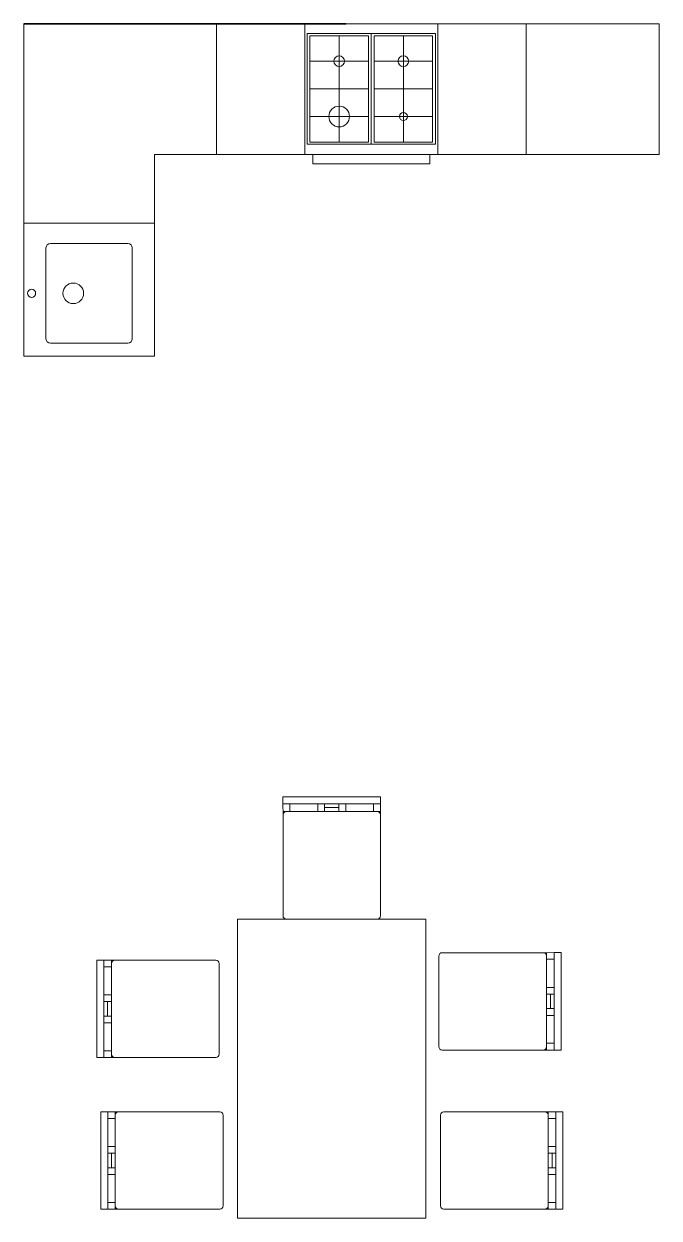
# Model space of a CAD drawing. Header units: millimetres. Extents: x -22998 to -18786, y -314738 to -312693.
# Drawn here: x -22998 to -22711, y -314506 to -313967 of the extents above.
import ezdxf

# ---------------------------------------------------------------- set-up
doc = ezdxf.new("R2010")
doc.units = ezdxf.units.MM
doc.linetypes.add('HIDDEN', pattern=[0.375, 0.25, -0.125])
for name, color, linetype, lineweight in [('A-FLOR-OVHD', 3, 'HIDDEN', 18), ('A-FURN', 8, 'Continuous', 18), ('A-WALL-FULL-EXTR', 7, 'Continuous', 35)]:
    doc.layers.add(name, color=color, linetype=linetype, lineweight=lineweight)

# ---------------------------------------------------------------- blocks, each defined once
blk = doc.blocks.new('A$C15290D47')
for p, q in [((-29.4, 67.6), (-29.3, 58)), ((7.6, 64.2), (20.4, 64.2)), ((-26.3, 60.8), (-29.3, 60.8)), ((57.3, 58.1), (57.3, 60.8))]:
    blk.add_line(p, q)
for points in [[(-29.4, 73.7), (57.3, 73.7), (57.3, 67.6), (-29.4, 67.6)], [(7.6, 67.6), (1.6, 67.6), (1.6, 60.8), (7.6, 60.8)], [(20.4, 67.6), (26.5, 67.6), (26.5, 60.8), (20.4, 60.8)], [(57.3, 67.6), (51.3, 67.6), (51.3, 60.8), (57.3, 60.8)]]:
    blk.add_lwpolyline(points, close=True)
blk.add_lwpolyline([(-29.4, 67.6), (-23.4, 67.6), (-23.4, 60.8), (-26.3, 60.8, 0.414214), (-29.3, 57.8), (-29.3, -32.1, 0.414214), (-26.3, -35.1), (54.3, -35.1, 0.414214), (57.3, -32.1), (57.3, 57.8, 0.414214), (54.3, 60.8), (-23.4, 60.8)], format="xyb")

msp = doc.modelspace()

# ---------------------------------------------------------------- linework, layer by layer
at = {"layer": 'A-FLOR-OVHD'}
msp.add_line((-22852.99, -313966.87), (-22772.76, -313966.87), dxfattribs=at)
at = {"layer": 'A-FURN'}
for p, q in [((-22939.41, -313966.87), (-22998.41, -313966.87)), ((-22998.41, -313966.87), (-22998.41, -314019.87)), ((-22939.41, -313966.87), (-22711.41, -313966.87)), ((-22911.41, -313966.87), (-22911.41, -314025.87)), ((-22871.41, -313966.87), (-22871.41, -314025.87)), ((-22811.41, -313966.87), (-22811.41, -314025.87)), ((-22771.41, -313966.87), (-22771.41, -314025.87)), ((-22711.41, -314025.87), (-22711.41, -313966.87)), ((-22870.46, -314021.21), (-22870.46, -313971.21)), ((-22841.46, -313971.21), (-22870.46, -313971.21)), ((-22842.67, -313972.2), (-22869.24, -313972.2)), ((-22869.24, -314020.22), (-22869.24, -313972.2)), ((-22855.96, -313996.21), (-22855.96, -313972.2)), ((-22842.67, -313972.2), (-22842.67, -314020.22)), ((-22841.46, -313971.21), (-22841.46, -314021.21)), ((-22841.46, -313971.21), (-22812.46, -313971.21)), ((-22840.18, -313972.2), (-22813.78, -313972.2)), ((-22840.18, -313972.2), (-22840.18, -314020.22)), ((-22826.96, -313972.2), (-22826.96, -314020.22)), ((-22813.78, -313972.2), (-22813.78, -314020.22)), ((-22812.46, -313971.21), (-22812.46, -314021.21)), ((-22855.96, -313983.71), (-22869.24, -313983.71)), ((-22855.96, -313983.71), (-22842.67, -313983.71)), ((-22840.18, -313983.71), (-22813.78, -313983.71)), ((-22855.96, -313996.21), (-22869.24, -313996.21)), ((-22855.96, -313996.21), (-22842.67, -313996.21)), ((-22855.96, -313996.21), (-22855.96, -314020.22)), ((-22840.18, -313996.21), (-22813.78, -313996.21)), ((-22855.96, -314008.71), (-22869.24, -314008.71)), ((-22855.96, -314008.71), (-22842.67, -314008.71)), ((-22840.18, -314008.71), (-22813.78, -314008.71)), ((-22998.41, -314019.87), (-22998.41, -314056.87)), ((-22812.46, -314021.21), (-22870.46, -314021.21)), ((-22842.67, -314020.22), (-22869.24, -314020.22)), ((-22813.78, -314020.22), (-22840.18, -314020.22)), ((-22939.41, -314025.87), (-22911.41, -314025.87)), ((-22939.41, -314025.87), (-22939.41, -314062.87)), ((-22911.41, -314025.87), (-22871.41, -314025.87)), ((-22871.41, -314025.87), (-22811.41, -314025.87)), ((-22867.9, -314025.87), (-22867.9, -314030.1)), ((-22815.04, -314030.1), (-22815.04, -314025.87)), ((-22811.41, -314025.87), (-22771.41, -314025.87)), ((-22771.41, -314025.87), (-22711.41, -314025.87)), ((-22867.9, -314030.1), (-22815.04, -314030.1)), ((-22998.41, -314056.87), (-22939.41, -314056.87)), ((-22998.41, -314056.87), (-22998.41, -314116.87)), ((-22939.41, -314062.87), (-22939.41, -314116.87)), ((-22988.41, -314068.04), (-22988.41, -314109.04)), ((-22951.41, -314066.04), (-22986.41, -314066.04)), ((-22949.41, -314109.04), (-22949.41, -314068.04)), ((-22986.41, -314111.04), (-22951.41, -314111.04)), ((-22998.41, -314116.87), (-22939.41, -314116.87))]:
    msp.add_line(p, q, dxfattribs=at)
at = {"layer": 'A-FURN', "color": 3}
for p, q in [((-22901.83, -314506.17), (-22901.83, -314371.17)), ((-22901.83, -314371.17), (-22816.83, -314371.17)), ((-22816.83, -314371.17), (-22816.83, -314506.17)), ((-22816.83, -314506.17), (-22901.83, -314506.17))]:
    msp.add_line(p, q, dxfattribs=at)
at = {"layer": 'A-FURN'}
for centre, radius in [((-22855.96, -313983.71), 2.43), ((-22826.96, -313983.71), 2.43), ((-22855.96, -314008.71), 4.68), ((-22826.96, -314008.71), 1.8), ((-22994.91, -314088.54), 1.83), ((-22976.09, -314088.54), 4.65)]:
    msp.add_circle(centre, radius, dxfattribs=at)
for centre, start, end in [((-22986.41, -314068.04), 90, 180), ((-22951.41, -314068.04), 0, 90), ((-22986.41, -314109.04), 180, 270), ((-22951.41, -314109.04), 270, 0)]:
    msp.add_arc(centre, 2, start, end, dxfattribs=at)
at = {"layer": 'A-WALL-FULL-EXTR'}
msp.add_line((-22998.41, -313966.87), (-22852.99, -313966.87), dxfattribs=at)

# ---------------------------------------------------------------- block references
at = {"layer": 'A-FURN', "color": 3, "xscale": 0.5076891367714325, "yscale": 0.5076891367714325, "zscale": 0.5076891367714325}
msp.add_blockref('A$C15290D47', (-22866.44, -314353.36), dxfattribs=at)
for p, rotation in [((-22793.13, -314401.18), 270), ((-22927.97, -314418.78), 90), ((-22926.22, -314487.26), 90), ((-22792.36, -314473.05), 270)]:
    msp.add_blockref('A$C15290D47', p, dxfattribs=dict(at, rotation=rotation))

doc.saveas('drawing.dxf')
